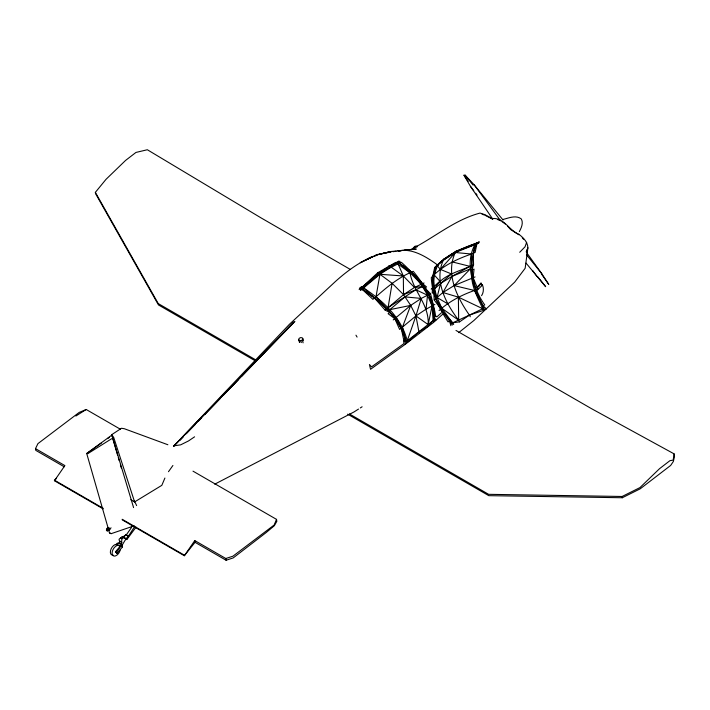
<?xml version="1.0" encoding="UTF-8"?>
<svg xmlns="http://www.w3.org/2000/svg" width="710" height="710" viewBox="0 0 710 710"><rect width="100%" height="100%" fill="white"/><g stroke="black" fill="none" stroke-linecap="round" stroke-linejoin="round"><path stroke-width="1.06" d="M434.902 304.421L433.393 305.229L433.49 321.985L434.316 317.352L433.393 305.229L430.526 293.7C419.574 282.97 409.475 270.838 397.218 261.653L396.801 262.842L391.299 266.933L379.957 274.282L360.476 290.55L361.248 286.556L363.627 287.976C382.85 300.658 401.514 317.627 407.229 340.791L407.709 342.016L418.829 331.845L433.207 320.494L434.316 317.352L435.594 316.252C433.668 299.141 423.861 284.355 413.22 271.335C399.127 277.051 387.278 286.76 376.007 296.78L372.883 299.327L362.109 289.254L362.331 287.053L377.578 272.862L395.674 262.363L410.016 272.844C413.309 291.721 429.31 304.377 428.157 324.612L428.494 326.005L418.829 331.845L407.229 340.791L406.644 342.832L401.203 328.18L396.162 317.512L389.79 312.382L376.007 296.78L379.957 274.282L377.578 272.862M444.424 258.653L443.83 259.123C433.411 280.157 445.782 303.445 458.669 320.237L459.574 321.861L469.408 315.107L482.747 308.726L484.664 309.791C475.07 289.423 463.115 265.62 475.425 243.565L479.17 241.968L475.425 243.565C460.373 248.686 445.738 255.733 434.786 267.519L443.493 260.1L456.344 251.083L475.425 243.565L476.88 243.814L478.788 242.953L477.262 242.82C467.313 262.771 472.097 287.381 484.752 304.936L482.969 305.682L482.747 308.726L483.439 310.385L469.408 315.107L452.678 322.802L449.581 321.284L434.218 299.913C433.473 288.988 433.135 277.708 435.993 267.049L434.449 268.469L432.825 276.199L432.239 293.274L433.597 291.89C438.292 276.199 456.841 272.285 469.993 266.356L473.57 264.901L473.25 253.284L475.052 244.559L455.749 251.544C444.992 273.146 456.858 297.241 469.408 315.107L470.286 316.767M410.584 249.6C433.916 237.992 454.542 219.772 480.022 213.08L484.77 214.606L492.145 218.565C503.834 217.171 509.017 230.439 518.744 234.167C523.234 237.602 527.69 241.817 527.903 247.852L525.151 268.282L514.697 282.127L473.827 320.556L458.695 332.644M405.073 344.057L405.481 339.93L402.464 327.141L410.691 305.398L421.252 298.422L430.526 293.7M385.175 310.172L403.537 294.65L414.489 287.488L422.379 286.6L425.024 287.648L426.595 286.991L422.503 283.592L411.543 272.134L399.588 263.073L400.041 261.333C385.761 266.916 373.824 276.66 363.627 287.976L374.516 298.031L385.175 310.172L389.79 312.382L394.804 318.648L399.623 329.458L415.936 315.932L426.053 309.169L427.526 295.227C420.826 282.784 411.986 271.548 401.301 262.283L378.687 273.332L359.18 289.636L359.73 287.834L360.804 288.331L374.516 298.031L386.852 308.85L389.781 309.666L410.691 305.398L415.936 315.932L419.193 333.212M416.939 247.053L416.85 246.13L416.788 246.654L415.235 246.201L414.045 247.213L413.406 249.219M134.51 526.767L128.528 536.023L125.839 538.979L123.984 537.523L121.925 538.819L121.232 545.715L116.351 552.336L117.008 553.356L122.448 546.931L122.413 544.792L124.765 540.772L126.167 538.917L126.824 539.564L136.018 527.175M477.271 287.79L481.167 283.255L477.28 286.849M455.98 330.434L591.386 408.605L674.101 453.867L673.178 460.098L669.894 460.701L659.546 468.671L639.985 487.575L622.12 496.476L488.604 494.32L349.355 413.921M424.056 282.979L414.489 287.488L403.324 275.995L379.957 274.282L392.097 283.29L388.086 307.572L415.909 289.778L422.379 286.6L428.955 294.499L432.035 305.957L433.207 320.494L428.494 326.005M111.053 527.832L108.55 530.388L109.943 529.491M106.456 529.403L107.964 528.409L109.109 529.784L108.479 530.237M473.57 264.901C467.73 279.988 476.65 295.28 482.747 308.726L458.385 297.153L442.933 292.52L434.218 299.913M415.936 315.932L421.252 298.422L405.037 296.904L389.781 309.666L389.79 312.382L388.113 313.705L394.804 318.648L401.203 328.18L403.99 341.155L405.481 339.93L407.229 340.791L415.936 315.932L428.157 324.612L432.035 305.957L427.526 295.227L415.909 289.778L403.537 294.65L392.097 283.29M107.432 528.355L107.76 529.509L107.316 528.151L108.47 527.441M106.731 530.006L107.964 528.409M526.642 242.323L525.027 246.814L519.72 252.272M132.175 525.427L131.243 527.841L126.38 534.781L122.768 537.204L122.297 536.547L119.04 539.263L119.369 540.736L121.987 542.484M527.903 247.852L526.261 251.988L527.237 249.538M192.996 471.156L276.518 519.374L274.175 525.001L232.933 556.196L225.824 558.504L194.771 540.576L184.334 555.735L122.262 519.889M398.913 260.863L398.061 263.783L403.324 275.995L403.537 294.65L410.691 305.398L393.207 319.935M519.338 231.602C521.362 227.821 523.51 223.251 521.389 219.026C516.028 214.695 508.777 218.068 502.982 219.452M64.211 466.781L35.775 450.362L35.5 448.622L37.941 443.617L79.183 412.421L86.194 409.492L120.496 429.293M298.653 339.442L299.3 340.454L300.818 340.693L302.318 340.019L302.913 338.839L302.265 337.827L300.747 337.587L299.256 338.253L298.653 339.442L299.434 342.255M164.906 478.043L161.827 485.338L134.607 501.926L130.826 499.742M481.575 295.68C483.652 292.644 483.883 288.42 482.525 285.047L481.096 283.778M478.575 286.645L480.874 283.086L480.856 283.947L482.303 285.251M120.079 541.384L119.298 542.484L117.123 543.354L115.996 544.916M168.483 471.706L172.912 465.485M103.154 508.866L54.448 480.741L64.885 465.591L35.5 448.622M54.448 480.741L56.463 478.229M184.334 555.735L195.037 542.316L194.771 540.576M255.458 360.937L158.463 304.936L95.557 193.626L95.362 192.357L106.047 179.302L125.599 160.407L135.956 152.437L147.343 149.748L261.031 217.881L350.341 269.445M117.008 553.356L115.473 551.839L118.934 547.721L120.176 545.102L120.23 543.026L118.109 543.922M456.344 251.083L443.83 259.123L437.706 264.794L437.378 265.762L440.289 269.356L455.394 252.529L476.88 243.814L475.15 252.432L471.449 254.02C456.636 259.15 442.126 265.984 431.298 277.601C431.955 293.745 439.375 308.575 448.019 321.87L449.581 321.284L453.69 324.47L441.842 308.317L435.709 298.653L432.825 276.199L436.322 266.081L443.493 260.1L455.394 252.529L471.449 254.02L471.635 265.833L470.322 268.895L454.134 285.589L442.933 292.52L451.995 276.376L469.993 266.356L452.101 261.875M431.192 289.13L439.872 281.178L434.2 274.93L437.378 265.762L435.39 267.022M476.907 287.798L481.167 283.255M173.577 446.279L289.502 324.23L335.209 281.701C346.498 271.469 358.878 262.345 372.99 256.416L365.313 260.135M180.118 440.164L183.198 436.969M186.268 433.783L195.498 424.198M198.569 421.003L201.649 417.808M204.72 414.613L220.1 398.638M223.18 395.443L238.551 379.468M241.631 376.273L293.913 321.967L173.701 446.146L294.916 321.461M412.865 248.536L415.235 246.201M477.333 290.079L482.525 285.047M414.551 248.296L416.85 246.13M442.587 314.352L433.588 322.367L405.224 344.341L370.54 369.306L369.44 364.514L371.561 366.875L403.759 343.738L403.963 340.525L405.445 339.309C399.02 316.997 380.542 300.863 361.594 288.855L379.389 273.927L384.616 270.563M107.308 528.737L106.376 530.192M109.109 529.784L107.379 530.769M108.674 529.074L107.574 530.042M441.425 312.808L436.881 316.882L435.487 315.746L434.218 316.846C434.413 295.768 420.142 277.291 403.307 265.993M107.316 528.151L109.517 528.045L108.79 529.003L109.304 529.846M107.166 528.613L108.337 527.956M458.385 297.153L458.669 320.237L441.842 308.317L437.04 297.517L434.529 288.828L440.511 283.556L451.995 276.376L470.322 268.895L472.079 270.013L474.031 269.09L473.188 277.77L477.892 289.032L474.52 290.479C461.571 294.969 449.359 301.404 439.082 310.527M122.768 537.204L125.91 534.799L128.528 536.023M101.352 443.04L86.709 453.512L108.124 528.062M107.583 438.602L109.367 437.333M194.593 436.819L188.523 440.937L180.659 444.842L173.506 445.889M358.506 409.084L353.997 411.96L214.722 484.176M360.316 407.93L362.118 406.786M75.855 416.033L86.194 409.492M111.71 438.682L87.845 453.637L86.709 453.512L111.825 435.097L133.578 507.588M107.805 530.849L107.024 531.018M426.053 309.169L433.393 305.229M347.651 414.161L488.817 495.669L622.315 497.745L640.189 488.835L670.639 465.458L673.382 461.438L674.5 456.415L674.101 453.867M376.025 255.112L391.361 251.464L416.53 249.077M391.361 251.464L376.389 254.908L377.596 254.366L360.245 262.709L372.386 256.842L367.949 258.857L371.046 257.304L375.989 255.68M475.061 276.935L454.134 285.589L474.52 290.479L482.969 305.682L486.474 308.948M108.728 530.237L109.464 532.873L111.168 533.663L134.19 525.817M381.918 253.736L391.006 252.014M195.037 542.316L226.099 560.252L233.199 557.918L266.143 532.571L274.3 525.755L276.829 521.335L276.518 519.374M376.389 254.908L389.976 251.757M398.035 250.949C412.572 247.755 426.932 257.251 438.301 265.496M393.029 251.713L396.082 251.251M459.574 321.861L452.678 322.802L440.537 309.365M401.248 250.639L398.132 250.985L401.407 250.648M404.363 250.293L409.546 249.716M404.647 250.302L408.96 249.849M411.117 249.618L415.439 249.166M109.464 532.873L111.168 533.663M482.09 214.26L483.936 214.873M484.85 215.174L492.696 219.248M167.871 444.744L124.321 428.725L121.481 428.263L111.674 434.697L113.689 437.369L134.607 501.926M440.289 269.356L451.427 273.927L440.511 283.556L437.04 297.517L447.593 303.702M497.506 219.488L500.275 220.641M388.92 265.513L403.324 275.995M256.204 360.139L158.25 303.587L95.362 192.357M54.35 480.12L103.056 508.236M122.155 519.267L184.236 555.105M125.91 534.799L128.048 536.041M122.706 536.645L125.635 538.34M122.297 536.547L123.984 537.523M124.303 538.091L126.824 539.564M120.416 537.94L121.925 538.819M115.473 551.839L116.351 552.336M502.023 221.626L505.334 224.023M518.841 234.779L510.614 229.525L507.641 226.259M107.938 528.222L108.79 529.003M121.215 543.594L122.413 544.792M121.232 545.715L122.448 546.931M503.026 219.985L473.934 184.547L464.881 174.935L473.108 185.097M526.066 263.117L545.662 286.689L537.47 276.483M526.438 254.686L541.765 273.669L548.777 284.453L541.348 273.82M522.285 237.681L523.545 239.297M468.192 181.325L463.887 175.095L470.446 186.331L473.747 190.671M475.727 193.271L477.04 195.01M473.934 184.547L500.621 220.819M452.35 325.073L449.581 321.284L450.877 325.721M532.553 270.421L537.062 276.634M526.474 252.405L541.765 273.669M470.446 186.331L492.704 219.044M355.958 335.182L357.077 337.081M435.896 320.059L434.316 317.352L434.635 321.071M134.385 500.905L136.648 505.591M112.526 437.626L117.665 455.403M118.268 457.488L119.173 460.621M120.38 464.81L121.286 467.943M300.818 340.693L301.342 342.575M302.913 338.839L303.436 340.711M302.318 340.019L303.09 342.841M299.3 340.454L299.824 342.335M111.825 435.097L112.224 436.588M622.12 496.476L622.315 497.745M225.824 558.504L226.099 560.252M120.203 550.152A5.92 3.417 -60 0 1 114.15 556.099A5.92 3.417 -60 0 1 113.103 549.398A5.92 3.417 -60 0 1 119.52 545.777M113.059 555.078A5.92 3.417 -60 0 1 111.133 548.848A5.92 3.417 -60 0 1 117.762 544.765"/></g></svg>
